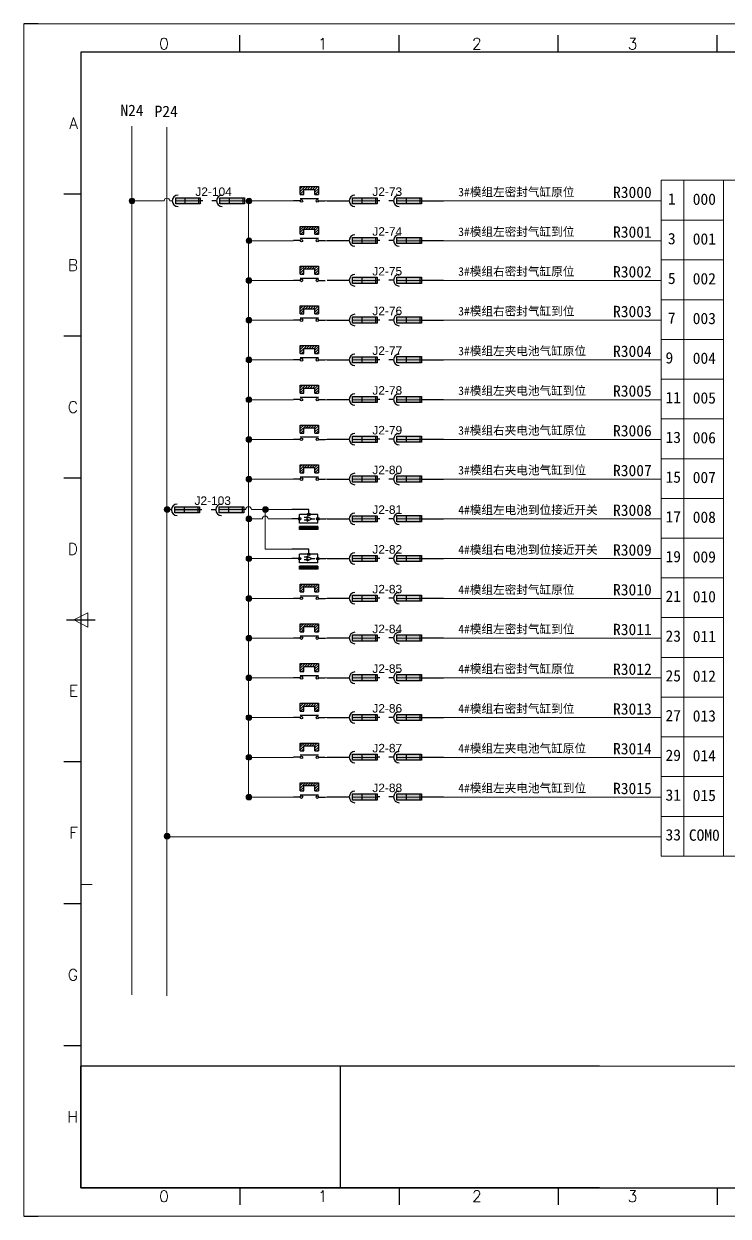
# Model space of a CAD drawing. Extents: x 2511 to 8703, y -745 to 3310.
# Drawn here: x 4514.2 to 4638.2, y -7.2 to 202.8 of the extents above; entities that cross this region are included whole.
import ezdxf
from ezdxf.enums import TextEntityAlignment as Align

# ---------------------------------------------------------------- set-up
doc = ezdxf.new("R2010")
doc.units = 0
doc.header["$MEASUREMENT"] = 0
for name, color, linetype in [('AE_BOR', 1, 'Continuous'), ('RED_1.5mm^2', 1, 'Continuous'), ('RED_14_THHN', 20, 'Continuous')]:
    doc.layers.add(name, color=color, linetype=linetype)
doc.styles.add('WD', font='romans.shx', dxfattribs={"bigfont": 'gbcbig.shx'})
doc.styles.add('样式 8', font='arial.ttf')

# ---------------------------------------------------------------- blocks, each defined once
blk = doc.blocks.new('gb_a2_a')
for p, q in [((584, 410), (25, 410)), ((25, 410), (25, 10)), ((25, 10), (584, 10))]:
    blk.add_line(p, q)
at = {"lineweight": 9, "ltscale": 0.1}
blk.add_line((25, 116.86), (29, 116.86), dxfattribs=at)
at = {"layer": 'AE_BOR', "lineweight": 30}
for p, q in [((10, 420), (4.93, 420)), ((4.93, 0), (10, 0))]:
    blk.add_line(p, q, dxfattribs=at)
at = {"layer": 'AE_BOR', "color": 1, "lineweight": 15}
for p, q in [((4.93, 420), (598.93, 420)), ((4.93, 0), (4.93, 420)), ((22.5, 210), (27.5, 212.5)), ((27.5, 207.5), (22.5, 210)), ((27.5, 212.5), (27.5, 207.5)), ((598.93, 0), (4.93, 0))]:
    blk.add_line(p, q, dxfattribs=at)
at = {"layer": 'AE_BOR'}
for p, q in [((81, 410), (81, 416)), ((137, 410), (137, 416)), ((193, 410), (193, 416)), ((249, 410), (249, 416)), ((25, 360), (19, 360)), ((25, 310), (19, 310)), ((25, 260), (19, 260)), ((25, 160), (19, 160)), ((25, 110), (19, 110)), ((25, 60), (19, 60)), ((81, 10), (81, 4)), ((137, 10), (137, 4)), ((193, 10), (193, 4)), ((249, 10), (249, 4))]:
    blk.add_line(p, q, dxfattribs=at)
at = {"layer": 'AE_BOR', "color": 2, "lineweight": 30}
blk.add_line((20, 210), (30, 210), dxfattribs=at)
at = {"layer": 'AE_BOR', "style": 'WD'}
for s, p in [('0', (54.27, 411)), ('1', (110.12, 411)), ('2', (164.42, 411)), ('3', (219.22, 411)), ('0', (54.27, 5)), ('1', (110.12, 5)), ('2', (164.42, 5)), ('3', (219.22, 5))]:
    blk.add_text(s, height=4, dxfattribs=at).set_placement(p, align=Align.CENTER)
for s, p in [('A', (24, 385)), ('B', (24, 335)), ('C', (24, 285)), ('D', (24, 235)), ('E', (24, 185)), ('F', (24, 135)), ('G', (24, 85)), ('H', (24, 35))]:
    blk.add_text(s, height=4, dxfattribs=at).set_placement(p, align=Align.MIDDLE_RIGHT)
blk = doc.blocks.new('磁性开关')
at = {"linetype": 'ByBlock'}
h = blk.add_hatch(dxfattribs=at)
h.set_pattern_fill('ANSI31', color=256, scale=0.1, style=0)
h.set_pattern_definition([(45, (0, 0), (-0.224506403, 0.224506403), [])])
h.paths.add_polyline_path([(-1908.31, -775.79), (-1908.31, -776.69), (-1907.69, -776.69), (-1907.69, -775.29), (-1910.88, -775.29), (-1910.88, -776.69), (-1910.25, -776.69), (-1910.25, -775.79)])
for p, q in [((-1910.88, -776.69), (-1910.88, -775.29)), ((-1910.88, -775.29), (-1907.69, -775.29)), ((-1910.88, -776.69), (-1910.25, -776.69)), ((-1910.25, -776.69), (-1910.25, -775.79)), ((-1910.25, -775.79), (-1908.31, -775.79)), ((-1908.31, -776.69), (-1908.31, -775.79)), ((-1908.31, -776.69), (-1907.69, -776.69)), ((-1907.69, -775.29), (-1907.69, -776.69)), ((-1910.91, -777.81), (-1912.09, -777.81)), ((-1910.88, -777.39), (-1907.69, -777.39)), ((-1907.66, -777.81), (-1906.48, -777.81))]:
    blk.add_line(p, q, dxfattribs=at)
for centre in [(-1910.68, -777.81), (-1907.88, -777.81)]:
    blk.add_circle(centre, 0.225, dxfattribs=at)
blk = doc.blocks.new('接近开关')
at = {"linetype": 'ByBlock'}
h = blk.add_hatch(dxfattribs=at)
h.set_pattern_fill('ANSI31', color=256, scale=0.01, style=0)
h.set_pattern_definition([(45, (-89.131516, -30.795668), (-0.0224506403, 0.0224506403), [])])
h.paths.add_polyline_path([(-1513.76, -1123.35), (-1513.76, -1122.85), (-1516.96, -1122.85), (-1516.96, -1123.35)])
for p, q in [((-1516.96, -1123.35), (-1516.96, -1122.85)), ((-1516.96, -1122.85), (-1513.76, -1122.85)), ((-1516.96, -1123.35), (-1513.76, -1123.35)), ((-1513.76, -1122.85), (-1513.76, -1123.35)), ((-1517.18, -1124.71), (-1518.36, -1124.71)), ((-1516.96, -1123.95), (-1513.76, -1123.95)), ((-1516.96, -1123.95), (-1516.96, -1125.47)), ((-1516.96, -1125.47), (-1513.76, -1125.47)), ((-1515.91, -1124.71), (-1516.45, -1124.71)), ((-1515.11, -1124.31), (-1515.91, -1124.71)), ((-1515.11, -1125.11), (-1515.91, -1124.71)), ((-1515.33, -1124.53), (-1515.17, -1124.53)), ((-1515.33, -1124.88), (-1515.17, -1124.88)), ((-1515.25, -1124.45), (-1515.25, -1124.61)), ((-1515.11, -1124.31), (-1515.11, -1125.11)), ((-1515.11, -1124.48), (-1514.58, -1124.48)), ((-1515.11, -1124.94), (-1514.58, -1124.94)), ((-1513.76, -1123.95), (-1513.76, -1125.47)), ((-1513.54, -1124.71), (-1512.36, -1124.71)), ((-1515.36, -1125.69), (-1515.36, -1126.36)), ((-1515.36, -1126.36), (-1512.36, -1126.36))]:
    blk.add_line(p, q, dxfattribs=at)
for centre in [(-1516.96, -1124.71), (-1515.36, -1125.47), (-1513.76, -1124.71)]:
    blk.add_circle(centre, 0.225, dxfattribs=at)

msp = doc.modelspace()

# ---------------------------------------------------------------- hatches: boundary and pattern name
at = {"lineweight": 0}
h = msp.add_hatch(color=256, dxfattribs=at)
edge = h.paths.add_edge_path()
edge.add_arc((4533.23, 171.64), 0.5, 0, 360)
h = msp.add_hatch(color=256, dxfattribs=at)
edge = h.paths.add_edge_path()
edge.add_arc((4553.83, 171.63), 0.5, 0, 360)
h = msp.add_hatch(color=256, dxfattribs=at)
edge = h.paths.add_edge_path()
edge.add_arc((4553.83, 164.64), 0.5, 0, 360)
h = msp.add_hatch(color=256, dxfattribs=at)
edge = h.paths.add_edge_path()
edge.add_arc((4553.81, 157.64), 0.5, 0, 360)
h = msp.add_hatch(color=256, dxfattribs=at)
edge = h.paths.add_edge_path()
edge.add_arc((4553.81, 150.64), 0.5, 0, 360)
h = msp.add_hatch(color=256, dxfattribs=at)
edge = h.paths.add_edge_path()
edge.add_arc((4553.81, 143.64), 0.5, 0, 360)
h = msp.add_hatch(color=256, dxfattribs=at)
edge = h.paths.add_edge_path()
edge.add_arc((4553.81, 136.64), 0.5, 0, 360)
h = msp.add_hatch(color=256, dxfattribs=at)
edge = h.paths.add_edge_path()
edge.add_arc((4553.81, 129.64), 0.5, 0, 360)
h = msp.add_hatch(color=256, dxfattribs=at)
edge = h.paths.add_edge_path()
edge.add_arc((4553.81, 122.64), 0.5, 0, 360)
h = msp.add_hatch(color=256, dxfattribs=at)
edge = h.paths.add_edge_path()
edge.add_arc((4539.42, 117.29), 0.5, 0, 360)
h = msp.add_hatch(color=256, dxfattribs=at)
edge = h.paths.add_edge_path()
edge.add_arc((4556.71, 117.29), 0.5, 0, 360)
h = msp.add_hatch(color=256, dxfattribs=at)
edge = h.paths.add_edge_path()
edge.add_arc((4553.81, 115.64), 0.5, 0, 360)
h = msp.add_hatch(color=256, dxfattribs=at)
edge = h.paths.add_edge_path()
edge.add_arc((4553.81, 108.64), 0.5, 0, 360)
h = msp.add_hatch(color=256, dxfattribs=at)
edge = h.paths.add_edge_path()
edge.add_arc((4553.81, 101.64), 0.5, 0, 360)
h = msp.add_hatch(color=256, dxfattribs=at)
edge = h.paths.add_edge_path()
edge.add_arc((4553.81, 94.64), 0.5, 0, 360)
h = msp.add_hatch(color=256, dxfattribs=at)
edge = h.paths.add_edge_path()
edge.add_arc((4553.81, 87.64), 0.5, 0, 360)
h = msp.add_hatch(color=256, dxfattribs=at)
edge = h.paths.add_edge_path()
edge.add_arc((4553.81, 80.64), 0.5, 0, 360)
h = msp.add_hatch(color=256, dxfattribs=at)
edge = h.paths.add_edge_path()
edge.add_arc((4553.81, 73.64), 0.5, 0, 360)
h = msp.add_hatch(color=256, dxfattribs=at)
edge = h.paths.add_edge_path()
edge.add_arc((4553.81, 66.64), 0.5, 0, 360)
h = msp.add_hatch(color=256, dxfattribs=at)
edge = h.paths.add_edge_path()
edge.add_arc((4539.41, 59.75), 0.5, 0, 360)
at = {"layer": 'RED_1.5mm^2'}
h = msp.add_hatch(dxfattribs=at)
h.set_pattern_fill('ANGLE', color=0, scale=0.343, angle=-90)
h.set_pattern_definition([(270, (5805.1658, -943.9919), (2.395855, -4e-16), [1.74244, -0.653415]), (360, (5805.1658, -943.9919), (6e-16, 2.395855), [1.74244, -0.653415])])
h.paths.add_polyline_path([(4545.24, 171.12), (4545.24, 172.21), (4540.92, 172.21), (4540.92, 171.12)])
h = msp.add_hatch(color=1, dxfattribs=at)
h.dxf.hatch_style = 1
h.paths.add_polyline_path([(4545.24, 171.12), (4545.24, 172.21), (4540.92, 172.21), (4540.92, 171.12)])
h = msp.add_hatch(dxfattribs=at)
h.set_pattern_fill('ANGLE', color=0, scale=0.343, angle=-90)
h.set_pattern_definition([(270, (5812.967, -943.9886), (2.395855, -4e-16), [1.74244, -0.653415]), (360, (5812.967, -943.9886), (6e-16, 2.395855), [1.74244, -0.653415])])
h.paths.add_polyline_path([(4553.04, 171.13), (4553.04, 172.22), (4548.72, 172.22), (4548.72, 171.13)])
h = msp.add_hatch(color=1, dxfattribs=at)
h.dxf.hatch_style = 1
h.paths.add_polyline_path([(4553.04, 171.13), (4553.04, 172.22), (4548.72, 172.22), (4548.72, 171.13)])
h = msp.add_hatch(dxfattribs=at)
h.set_pattern_fill('ANGLE', color=0, scale=0.343, angle=-90)
h.set_pattern_definition([(270, (5836.3135, -943.9919), (2.395855, -4e-16), [1.74244, -0.653415]), (360, (5836.3135, -943.9919), (6e-16, 2.395855), [1.74244, -0.653415])])
h.paths.add_polyline_path([(4576.39, 171.12), (4576.39, 172.21), (4572.07, 172.21), (4572.07, 171.12)])
h = msp.add_hatch(color=1, dxfattribs=at)
h.dxf.hatch_style = 1
h.paths.add_polyline_path([(4576.39, 171.12), (4576.39, 172.21), (4572.07, 172.21), (4572.07, 171.12)])
h = msp.add_hatch(dxfattribs=at)
h.set_pattern_fill('ANGLE', color=0, scale=0.343, angle=-90)
h.set_pattern_definition([(270, (5844.1148, -943.9886), (2.395855, -4e-16), [1.74244, -0.653415]), (360, (5844.1148, -943.9886), (6e-16, 2.395855), [1.74244, -0.653415])])
h.paths.add_polyline_path([(4584.19, 171.13), (4584.19, 172.22), (4579.87, 172.22), (4579.87, 171.13)])
h = msp.add_hatch(color=1, dxfattribs=at)
h.dxf.hatch_style = 1
h.paths.add_polyline_path([(4584.19, 171.13), (4584.19, 172.22), (4579.87, 172.22), (4579.87, 171.13)])
h = msp.add_hatch(dxfattribs=at)
h.set_pattern_fill('ANGLE', color=0, scale=0.343, angle=-90)
h.set_pattern_definition([(270, (5836.3135, -950.9919), (2.395855, -4e-16), [1.74244, -0.653415]), (360, (5836.3135, -950.9919), (6e-16, 2.395855), [1.74244, -0.653415])])
h.paths.add_polyline_path([(4576.39, 164.12), (4576.39, 165.21), (4572.07, 165.21), (4572.07, 164.12)])
h = msp.add_hatch(color=1, dxfattribs=at)
h.dxf.hatch_style = 1
h.paths.add_polyline_path([(4576.39, 164.12), (4576.39, 165.21), (4572.07, 165.21), (4572.07, 164.12)])
h = msp.add_hatch(dxfattribs=at)
h.set_pattern_fill('ANGLE', color=0, scale=0.343, angle=-90)
h.set_pattern_definition([(270, (5844.1148, -950.9886), (2.395855, -4e-16), [1.74244, -0.653415]), (360, (5844.1148, -950.9886), (6e-16, 2.395855), [1.74244, -0.653415])])
h.paths.add_polyline_path([(4584.19, 164.13), (4584.19, 165.22), (4579.87, 165.22), (4579.87, 164.13)])
h = msp.add_hatch(color=1, dxfattribs=at)
h.dxf.hatch_style = 1
h.paths.add_polyline_path([(4584.19, 164.13), (4584.19, 165.22), (4579.87, 165.22), (4579.87, 164.13)])
h = msp.add_hatch(dxfattribs=at)
h.set_pattern_fill('ANGLE', color=0, scale=0.343, angle=-90)
h.set_pattern_definition([(270, (5836.3135, -957.9919), (2.395855, -4e-16), [1.74244, -0.653415]), (360, (5836.3135, -957.9919), (6e-16, 2.395855), [1.74244, -0.653415])])
h.paths.add_polyline_path([(4576.39, 157.12), (4576.39, 158.21), (4572.07, 158.21), (4572.07, 157.12)])
h = msp.add_hatch(color=1, dxfattribs=at)
h.dxf.hatch_style = 1
h.paths.add_polyline_path([(4576.39, 157.12), (4576.39, 158.21), (4572.07, 158.21), (4572.07, 157.12)])
h = msp.add_hatch(dxfattribs=at)
h.set_pattern_fill('ANGLE', color=0, scale=0.343, angle=-90)
h.set_pattern_definition([(270, (5844.1148, -957.9886), (2.395855, -4e-16), [1.74244, -0.653415]), (360, (5844.1148, -957.9886), (6e-16, 2.395855), [1.74244, -0.653415])])
h.paths.add_polyline_path([(4584.19, 157.13), (4584.19, 158.22), (4579.87, 158.22), (4579.87, 157.13)])
h = msp.add_hatch(color=1, dxfattribs=at)
h.dxf.hatch_style = 1
h.paths.add_polyline_path([(4584.19, 157.13), (4584.19, 158.22), (4579.87, 158.22), (4579.87, 157.13)])
h = msp.add_hatch(dxfattribs=at)
h.set_pattern_fill('ANGLE', color=0, scale=0.343, angle=-90)
h.set_pattern_definition([(270, (5836.3135, -964.9919), (2.395855, -4e-16), [1.74244, -0.653415]), (360, (5836.3135, -964.9919), (6e-16, 2.395855), [1.74244, -0.653415])])
h.paths.add_polyline_path([(4576.39, 150.12), (4576.39, 151.21), (4572.07, 151.21), (4572.07, 150.12)])
h = msp.add_hatch(color=1, dxfattribs=at)
h.dxf.hatch_style = 1
h.paths.add_polyline_path([(4576.39, 150.12), (4576.39, 151.21), (4572.07, 151.21), (4572.07, 150.12)])
h = msp.add_hatch(dxfattribs=at)
h.set_pattern_fill('ANGLE', color=0, scale=0.343, angle=-90)
h.set_pattern_definition([(270, (5844.1148, -964.9886), (2.395855, -4e-16), [1.74244, -0.653415]), (360, (5844.1148, -964.9886), (6e-16, 2.395855), [1.74244, -0.653415])])
h.paths.add_polyline_path([(4584.19, 150.13), (4584.19, 151.22), (4579.87, 151.22), (4579.87, 150.13)])
h = msp.add_hatch(color=1, dxfattribs=at)
h.dxf.hatch_style = 1
h.paths.add_polyline_path([(4584.19, 150.13), (4584.19, 151.22), (4579.87, 151.22), (4579.87, 150.13)])
h = msp.add_hatch(dxfattribs=at)
h.set_pattern_fill('ANGLE', color=0, scale=0.343, angle=-90)
h.set_pattern_definition([(270, (5836.3135, -971.9919), (2.395855, -4e-16), [1.74244, -0.653415]), (360, (5836.3135, -971.9919), (6e-16, 2.395855), [1.74244, -0.653415])])
h.paths.add_polyline_path([(4576.39, 143.12), (4576.39, 144.21), (4572.07, 144.21), (4572.07, 143.12)])
h = msp.add_hatch(color=1, dxfattribs=at)
h.dxf.hatch_style = 1
h.paths.add_polyline_path([(4576.39, 143.12), (4576.39, 144.21), (4572.07, 144.21), (4572.07, 143.12)])
h = msp.add_hatch(dxfattribs=at)
h.set_pattern_fill('ANGLE', color=0, scale=0.343, angle=-90)
h.set_pattern_definition([(270, (5844.1148, -971.9886), (2.395855, -4e-16), [1.74244, -0.653415]), (360, (5844.1148, -971.9886), (6e-16, 2.395855), [1.74244, -0.653415])])
h.paths.add_polyline_path([(4584.19, 143.13), (4584.19, 144.22), (4579.87, 144.22), (4579.87, 143.13)])
h = msp.add_hatch(color=1, dxfattribs=at)
h.dxf.hatch_style = 1
h.paths.add_polyline_path([(4584.19, 143.13), (4584.19, 144.22), (4579.87, 144.22), (4579.87, 143.13)])
h = msp.add_hatch(dxfattribs=at)
h.set_pattern_fill('ANGLE', color=0, scale=0.343, angle=-90)
h.set_pattern_definition([(270, (5836.3135, -978.9919), (2.395855, -4e-16), [1.74244, -0.653415]), (360, (5836.3135, -978.9919), (6e-16, 2.395855), [1.74244, -0.653415])])
h.paths.add_polyline_path([(4576.39, 136.12), (4576.39, 137.21), (4572.07, 137.21), (4572.07, 136.12)])
h = msp.add_hatch(color=1, dxfattribs=at)
h.dxf.hatch_style = 1
h.paths.add_polyline_path([(4576.39, 136.12), (4576.39, 137.21), (4572.07, 137.21), (4572.07, 136.12)])
h = msp.add_hatch(dxfattribs=at)
h.set_pattern_fill('ANGLE', color=0, scale=0.343, angle=-90)
h.set_pattern_definition([(270, (5844.1148, -978.9886), (2.395855, -4e-16), [1.74244, -0.653415]), (360, (5844.1148, -978.9886), (6e-16, 2.395855), [1.74244, -0.653415])])
h.paths.add_polyline_path([(4584.19, 136.13), (4584.19, 137.22), (4579.87, 137.22), (4579.87, 136.13)])
h = msp.add_hatch(color=1, dxfattribs=at)
h.dxf.hatch_style = 1
h.paths.add_polyline_path([(4584.19, 136.13), (4584.19, 137.22), (4579.87, 137.22), (4579.87, 136.13)])
h = msp.add_hatch(dxfattribs=at)
h.set_pattern_fill('ANGLE', color=0, scale=0.343, angle=-90)
h.set_pattern_definition([(270, (5836.3135, -985.9919), (2.395855, -4e-16), [1.74244, -0.653415]), (360, (5836.3135, -985.9919), (6e-16, 2.395855), [1.74244, -0.653415])])
h.paths.add_polyline_path([(4576.39, 129.12), (4576.39, 130.21), (4572.07, 130.21), (4572.07, 129.12)])
h = msp.add_hatch(color=1, dxfattribs=at)
h.dxf.hatch_style = 1
h.paths.add_polyline_path([(4576.39, 129.12), (4576.39, 130.21), (4572.07, 130.21), (4572.07, 129.12)])
h = msp.add_hatch(dxfattribs=at)
h.set_pattern_fill('ANGLE', color=0, scale=0.343, angle=-90)
h.set_pattern_definition([(270, (5844.1148, -985.9886), (2.395855, -4e-16), [1.74244, -0.653415]), (360, (5844.1148, -985.9886), (6e-16, 2.395855), [1.74244, -0.653415])])
h.paths.add_polyline_path([(4584.19, 129.13), (4584.19, 130.22), (4579.87, 130.22), (4579.87, 129.13)])
h = msp.add_hatch(color=1, dxfattribs=at)
h.dxf.hatch_style = 1
h.paths.add_polyline_path([(4584.19, 129.13), (4584.19, 130.22), (4579.87, 130.22), (4579.87, 129.13)])
h = msp.add_hatch(dxfattribs=at)
h.set_pattern_fill('ANGLE', color=0, scale=0.343, angle=-90)
h.set_pattern_definition([(270, (5836.3135, -992.9919), (2.395855, -4e-16), [1.74244, -0.653415]), (360, (5836.3135, -992.9919), (6e-16, 2.395855), [1.74244, -0.653415])])
h.paths.add_polyline_path([(4576.39, 122.12), (4576.39, 123.21), (4572.07, 123.21), (4572.07, 122.12)])
h = msp.add_hatch(color=1, dxfattribs=at)
h.dxf.hatch_style = 1
h.paths.add_polyline_path([(4576.39, 122.12), (4576.39, 123.21), (4572.07, 123.21), (4572.07, 122.12)])
h = msp.add_hatch(dxfattribs=at)
h.set_pattern_fill('ANGLE', color=0, scale=0.343, angle=-90)
h.set_pattern_definition([(270, (5844.1148, -992.9886), (2.395855, -4e-16), [1.74244, -0.653415]), (360, (5844.1148, -992.9886), (6e-16, 2.395855), [1.74244, -0.653415])])
h.paths.add_polyline_path([(4584.19, 122.13), (4584.19, 123.22), (4579.87, 123.22), (4579.87, 122.13)])
h = msp.add_hatch(color=1, dxfattribs=at)
h.dxf.hatch_style = 1
h.paths.add_polyline_path([(4584.19, 122.13), (4584.19, 123.22), (4579.87, 123.22), (4579.87, 122.13)])
h = msp.add_hatch(dxfattribs=at)
h.set_pattern_fill('ANGLE', color=0, scale=0.343, angle=-90)
h.set_pattern_definition([(270, (5805.017, -998.4157), (2.395855, -4e-16), [1.74244, -0.653415]), (360, (5805.017, -998.4157), (6e-16, 2.395855), [1.74244, -0.653415])])
h.paths.add_polyline_path([(4545.09, 116.7), (4545.09, 117.79), (4540.77, 117.79), (4540.77, 116.7)])
h = msp.add_hatch(color=1, dxfattribs=at)
h.dxf.hatch_style = 1
h.paths.add_polyline_path([(4545.09, 116.7), (4545.09, 117.79), (4540.77, 117.79), (4540.77, 116.7)])
h = msp.add_hatch(dxfattribs=at)
h.set_pattern_fill('ANGLE', color=0, scale=0.343, angle=-90)
h.set_pattern_definition([(270, (5812.8183, -998.4125), (2.395855, -4e-16), [1.74244, -0.653415]), (360, (5812.8183, -998.4125), (6e-16, 2.395855), [1.74244, -0.653415])])
h.paths.add_polyline_path([(4552.9, 116.7), (4552.9, 117.79), (4548.57, 117.79), (4548.57, 116.7)])
h = msp.add_hatch(color=1, dxfattribs=at)
h.dxf.hatch_style = 1
h.paths.add_polyline_path([(4552.9, 116.7), (4552.9, 117.79), (4548.57, 117.79), (4548.57, 116.7)])
h = msp.add_hatch(dxfattribs=at)
h.set_pattern_fill('ANGLE', color=0, scale=0.343, angle=-90)
h.set_pattern_definition([(270, (5836.3135, -999.9919), (2.395855, -4e-16), [1.74244, -0.653415]), (360, (5836.3135, -999.9919), (6e-16, 2.395855), [1.74244, -0.653415])])
h.paths.add_polyline_path([(4576.39, 115.12), (4576.39, 116.21), (4572.07, 116.21), (4572.07, 115.12)])
h = msp.add_hatch(color=1, dxfattribs=at)
h.dxf.hatch_style = 1
h.paths.add_polyline_path([(4576.39, 115.12), (4576.39, 116.21), (4572.07, 116.21), (4572.07, 115.12)])
h = msp.add_hatch(dxfattribs=at)
h.set_pattern_fill('ANGLE', color=0, scale=0.343, angle=-90)
h.set_pattern_definition([(270, (5844.1148, -999.9886), (2.395855, -4e-16), [1.74244, -0.653415]), (360, (5844.1148, -999.9886), (6e-16, 2.395855), [1.74244, -0.653415])])
h.paths.add_polyline_path([(4584.19, 115.13), (4584.19, 116.22), (4579.87, 116.22), (4579.87, 115.13)])
h = msp.add_hatch(color=1, dxfattribs=at)
h.dxf.hatch_style = 1
h.paths.add_polyline_path([(4584.19, 115.13), (4584.19, 116.22), (4579.87, 116.22), (4579.87, 115.13)])
h = msp.add_hatch(dxfattribs=at)
h.set_pattern_fill('ANGLE', color=0, scale=0.343, angle=-90)
h.set_pattern_definition([(270, (5836.3135, -1006.9919), (2.395855, -4e-16), [1.74244, -0.653415]), (360, (5836.3135, -1006.9919), (6e-16, 2.395855), [1.74244, -0.653415])])
h.paths.add_polyline_path([(4576.39, 108.12), (4576.39, 109.21), (4572.07, 109.21), (4572.07, 108.12)])
h = msp.add_hatch(color=1, dxfattribs=at)
h.dxf.hatch_style = 1
h.paths.add_polyline_path([(4576.39, 108.12), (4576.39, 109.21), (4572.07, 109.21), (4572.07, 108.12)])
h = msp.add_hatch(dxfattribs=at)
h.set_pattern_fill('ANGLE', color=0, scale=0.343, angle=-90)
h.set_pattern_definition([(270, (5844.1148, -1006.9886), (2.395855, -4e-16), [1.74244, -0.653415]), (360, (5844.1148, -1006.9886), (6e-16, 2.395855), [1.74244, -0.653415])])
h.paths.add_polyline_path([(4584.19, 108.13), (4584.19, 109.22), (4579.87, 109.22), (4579.87, 108.13)])
h = msp.add_hatch(color=1, dxfattribs=at)
h.dxf.hatch_style = 1
h.paths.add_polyline_path([(4584.19, 108.13), (4584.19, 109.22), (4579.87, 109.22), (4579.87, 108.13)])
h = msp.add_hatch(dxfattribs=at)
h.set_pattern_fill('ANGLE', color=0, scale=0.343, angle=-90)
h.set_pattern_definition([(270, (5836.3135, -1013.9919), (2.395855, -4e-16), [1.74244, -0.653415]), (360, (5836.3135, -1013.9919), (6e-16, 2.395855), [1.74244, -0.653415])])
h.paths.add_polyline_path([(4576.39, 101.12), (4576.39, 102.21), (4572.07, 102.21), (4572.07, 101.12)])
h = msp.add_hatch(color=1, dxfattribs=at)
h.dxf.hatch_style = 1
h.paths.add_polyline_path([(4576.39, 101.12), (4576.39, 102.21), (4572.07, 102.21), (4572.07, 101.12)])
h = msp.add_hatch(dxfattribs=at)
h.set_pattern_fill('ANGLE', color=0, scale=0.343, angle=-90)
h.set_pattern_definition([(270, (5844.1148, -1013.9886), (2.395855, -4e-16), [1.74244, -0.653415]), (360, (5844.1148, -1013.9886), (6e-16, 2.395855), [1.74244, -0.653415])])
h.paths.add_polyline_path([(4584.19, 101.13), (4584.19, 102.22), (4579.87, 102.22), (4579.87, 101.13)])
h = msp.add_hatch(color=1, dxfattribs=at)
h.dxf.hatch_style = 1
h.paths.add_polyline_path([(4584.19, 101.13), (4584.19, 102.22), (4579.87, 102.22), (4579.87, 101.13)])
h = msp.add_hatch(dxfattribs=at)
h.set_pattern_fill('ANGLE', color=0, scale=0.343, angle=-90)
h.set_pattern_definition([(270, (5836.3135, -1020.9919), (2.395855, -4e-16), [1.74244, -0.653415]), (360, (5836.3135, -1020.9919), (6e-16, 2.395855), [1.74244, -0.653415])])
h.paths.add_polyline_path([(4576.39, 94.12), (4576.39, 95.21), (4572.07, 95.21), (4572.07, 94.12)])
h = msp.add_hatch(color=1, dxfattribs=at)
h.dxf.hatch_style = 1
h.paths.add_polyline_path([(4576.39, 94.12), (4576.39, 95.21), (4572.07, 95.21), (4572.07, 94.12)])
h = msp.add_hatch(dxfattribs=at)
h.set_pattern_fill('ANGLE', color=0, scale=0.343, angle=-90)
h.set_pattern_definition([(270, (5844.1148, -1020.9886), (2.395855, -4e-16), [1.74244, -0.653415]), (360, (5844.1148, -1020.9886), (6e-16, 2.395855), [1.74244, -0.653415])])
h.paths.add_polyline_path([(4584.19, 94.13), (4584.19, 95.22), (4579.87, 95.22), (4579.87, 94.13)])
h = msp.add_hatch(color=1, dxfattribs=at)
h.dxf.hatch_style = 1
h.paths.add_polyline_path([(4584.19, 94.13), (4584.19, 95.22), (4579.87, 95.22), (4579.87, 94.13)])
h = msp.add_hatch(dxfattribs=at)
h.set_pattern_fill('ANGLE', color=0, scale=0.343, angle=-90)
h.set_pattern_definition([(270, (5836.3135, -1027.9919), (2.395855, -4e-16), [1.74244, -0.653415]), (360, (5836.3135, -1027.9919), (6e-16, 2.395855), [1.74244, -0.653415])])
h.paths.add_polyline_path([(4576.39, 87.12), (4576.39, 88.21), (4572.07, 88.21), (4572.07, 87.12)])
h = msp.add_hatch(color=1, dxfattribs=at)
h.dxf.hatch_style = 1
h.paths.add_polyline_path([(4576.39, 87.12), (4576.39, 88.21), (4572.07, 88.21), (4572.07, 87.12)])
h = msp.add_hatch(dxfattribs=at)
h.set_pattern_fill('ANGLE', color=0, scale=0.343, angle=-90)
h.set_pattern_definition([(270, (5844.1148, -1027.9886), (2.395855, -4e-16), [1.74244, -0.653415]), (360, (5844.1148, -1027.9886), (6e-16, 2.395855), [1.74244, -0.653415])])
h.paths.add_polyline_path([(4584.19, 87.13), (4584.19, 88.22), (4579.87, 88.22), (4579.87, 87.13)])
h = msp.add_hatch(color=1, dxfattribs=at)
h.dxf.hatch_style = 1
h.paths.add_polyline_path([(4584.19, 87.13), (4584.19, 88.22), (4579.87, 88.22), (4579.87, 87.13)])
h = msp.add_hatch(dxfattribs=at)
h.set_pattern_fill('ANGLE', color=0, scale=0.343, angle=-90)
h.set_pattern_definition([(270, (5836.3135, -1034.9919), (2.395855, -4e-16), [1.74244, -0.653415]), (360, (5836.3135, -1034.9919), (6e-16, 2.395855), [1.74244, -0.653415])])
h.paths.add_polyline_path([(4576.39, 80.12), (4576.39, 81.21), (4572.07, 81.21), (4572.07, 80.12)])
h = msp.add_hatch(color=1, dxfattribs=at)
h.dxf.hatch_style = 1
h.paths.add_polyline_path([(4576.39, 80.12), (4576.39, 81.21), (4572.07, 81.21), (4572.07, 80.12)])
h = msp.add_hatch(dxfattribs=at)
h.set_pattern_fill('ANGLE', color=0, scale=0.343, angle=-90)
h.set_pattern_definition([(270, (5844.1148, -1034.9886), (2.395855, -4e-16), [1.74244, -0.653415]), (360, (5844.1148, -1034.9886), (6e-16, 2.395855), [1.74244, -0.653415])])
h.paths.add_polyline_path([(4584.19, 80.13), (4584.19, 81.22), (4579.87, 81.22), (4579.87, 80.13)])
h = msp.add_hatch(color=1, dxfattribs=at)
h.dxf.hatch_style = 1
h.paths.add_polyline_path([(4584.19, 80.13), (4584.19, 81.22), (4579.87, 81.22), (4579.87, 80.13)])
h = msp.add_hatch(dxfattribs=at)
h.set_pattern_fill('ANGLE', color=0, scale=0.343, angle=-90)
h.set_pattern_definition([(270, (5836.3135, -1041.9919), (2.395855, -4e-16), [1.74244, -0.653415]), (360, (5836.3135, -1041.9919), (6e-16, 2.395855), [1.74244, -0.653415])])
h.paths.add_polyline_path([(4576.39, 73.12), (4576.39, 74.21), (4572.07, 74.21), (4572.07, 73.12)])
h = msp.add_hatch(color=1, dxfattribs=at)
h.dxf.hatch_style = 1
h.paths.add_polyline_path([(4576.39, 73.12), (4576.39, 74.21), (4572.07, 74.21), (4572.07, 73.12)])
h = msp.add_hatch(dxfattribs=at)
h.set_pattern_fill('ANGLE', color=0, scale=0.343, angle=-90)
h.set_pattern_definition([(270, (5844.1148, -1041.9886), (2.395855, -4e-16), [1.74244, -0.653415]), (360, (5844.1148, -1041.9886), (6e-16, 2.395855), [1.74244, -0.653415])])
h.paths.add_polyline_path([(4584.19, 73.13), (4584.19, 74.22), (4579.87, 74.22), (4579.87, 73.13)])
h = msp.add_hatch(color=1, dxfattribs=at)
h.dxf.hatch_style = 1
h.paths.add_polyline_path([(4584.19, 73.13), (4584.19, 74.22), (4579.87, 74.22), (4579.87, 73.13)])
h = msp.add_hatch(dxfattribs=at)
h.set_pattern_fill('ANGLE', color=0, scale=0.343, angle=-90)
h.set_pattern_definition([(270, (5836.3135, -1048.9919), (2.395855, -4e-16), [1.74244, -0.653415]), (360, (5836.3135, -1048.9919), (6e-16, 2.395855), [1.74244, -0.653415])])
h.paths.add_polyline_path([(4576.39, 66.12), (4576.39, 67.21), (4572.07, 67.21), (4572.07, 66.12)])
h = msp.add_hatch(color=1, dxfattribs=at)
h.dxf.hatch_style = 1
h.paths.add_polyline_path([(4576.39, 66.12), (4576.39, 67.21), (4572.07, 67.21), (4572.07, 66.12)])
h = msp.add_hatch(dxfattribs=at)
h.set_pattern_fill('ANGLE', color=0, scale=0.343, angle=-90)
h.set_pattern_definition([(270, (5844.1148, -1048.9886), (2.395855, -4e-16), [1.74244, -0.653415]), (360, (5844.1148, -1048.9886), (6e-16, 2.395855), [1.74244, -0.653415])])
h.paths.add_polyline_path([(4584.19, 66.13), (4584.19, 67.22), (4579.87, 67.22), (4579.87, 66.13)])
h = msp.add_hatch(color=1, dxfattribs=at)
h.dxf.hatch_style = 1
h.paths.add_polyline_path([(4584.19, 66.13), (4584.19, 67.22), (4579.87, 67.22), (4579.87, 66.13)])

# ---------------------------------------------------------------- linework, layer by layer
at = {"lineweight": 0}
for p, q in [((4533.23, 184.84), (4533.23, 31.8)), ((4539.39, 184.66), (4539.39, 31.62)), ((4630.35, 56.25), (4630.35, 175.3)), ((4637.35, 56.25), (4637.35, 175.3)), ((4538.89, 171.64), (4533.23, 171.64)), ((4540.32, 171.64), (4539.89, 171.64)), ((4540.92, 171.64), (4545.24, 171.64)), ((4545.24, 171.64), (4540.92, 171.64)), ((4561.64, 171.64), (4548.72, 171.64)), ((4553.75, 66.64), (4553.75, 171.64)), ((4566.64, 171.64), (4571.46, 171.64)), ((4572.07, 171.64), (4576.39, 171.64)), ((4579.87, 171.64), (4626.35, 171.64)), ((4637.35, 168.25), (4626.35, 168.25)), ((4561.64, 164.64), (4553.75, 164.64)), ((4566.25, 164.64), (4571.46, 164.64)), ((4572.07, 164.64), (4576.39, 164.64)), ((4579.87, 164.64), (4626.35, 164.64)), ((4637.35, 161.25), (4626.35, 161.25)), ((4561.64, 157.64), (4553.75, 157.64)), ((4568.28, 157.64), (4571.46, 157.64)), ((4572.07, 157.64), (4576.39, 157.64)), ((4579.87, 157.64), (4626.35, 157.64)), ((4637.35, 154.25), (4626.35, 154.25)), ((4561.64, 150.64), (4553.75, 150.64)), ((4566.08, 150.64), (4571.46, 150.64)), ((4572.07, 150.64), (4576.39, 150.64)), ((4579.87, 150.64), (4626.35, 150.64)), ((4637.35, 147.25), (4626.35, 147.25)), ((4561.64, 143.64), (4553.75, 143.64)), ((4566.08, 143.64), (4571.46, 143.64)), ((4572.07, 143.64), (4576.39, 143.64)), ((4579.87, 143.64), (4626.35, 143.64)), ((4637.35, 140.25), (4626.35, 140.25)), ((4561.64, 136.64), (4553.75, 136.64)), ((4566.08, 136.64), (4571.46, 136.64)), ((4572.07, 136.64), (4576.39, 136.64)), ((4579.87, 136.64), (4626.35, 136.64)), ((4637.35, 133.25), (4626.35, 133.25)), ((4561.64, 129.64), (4553.75, 129.64)), ((4566.08, 129.64), (4571.46, 129.64)), ((4572.07, 129.64), (4576.39, 129.64)), ((4579.87, 129.64), (4626.35, 129.64)), ((4637.35, 126.25), (4626.35, 126.25)), ((4561.64, 122.64), (4553.75, 122.64)), ((4566.08, 122.64), (4571.46, 122.64)), ((4572.07, 122.64), (4576.39, 122.64)), ((4579.87, 122.64), (4626.35, 122.64)), ((4637.35, 119.25), (4626.35, 119.25)), ((4540.17, 117.29), (4539.39, 117.29)), ((4545.09, 117.29), (4540.77, 117.29)), ((4540.77, 117.22), (4545.09, 117.22)), ((4553.25, 117.29), (4548.57, 117.29)), ((4556.18, 115.64), (4553.75, 115.64)), ((4561.34, 117.29), (4554.25, 117.29)), ((4556.68, 110.29), (4556.68, 117.29)), ((4561.64, 115.64), (4557.18, 115.64)), ((4566.08, 115.64), (4571.46, 115.64)), ((4572.07, 115.64), (4576.39, 115.64)), ((4579.87, 115.64), (4626.35, 115.64)), ((4637.35, 112.25), (4626.35, 112.25)), ((4561.34, 110.29), (4556.68, 110.29)), ((4561.64, 108.64), (4553.75, 108.64)), ((4566.08, 108.64), (4571.46, 108.64)), ((4572.07, 108.64), (4576.39, 108.64)), ((4579.87, 108.64), (4626.35, 108.64)), ((4637.35, 105.25), (4626.35, 105.25)), ((4561.64, 101.64), (4553.75, 101.64)), ((4566.16, 101.64), (4571.46, 101.64)), ((4572.07, 101.64), (4576.39, 101.64)), ((4579.87, 101.64), (4626.35, 101.64)), ((4637.35, 98.25), (4626.35, 98.25)), ((4561.64, 94.64), (4553.75, 94.64)), ((4566.08, 94.64), (4571.46, 94.64)), ((4572.07, 94.64), (4576.39, 94.64)), ((4579.87, 94.64), (4626.35, 94.64)), ((4637.35, 91.25), (4626.35, 91.25)), ((4561.64, 87.64), (4553.75, 87.64)), ((4566.08, 87.64), (4571.46, 87.64)), ((4572.07, 87.64), (4576.39, 87.64)), ((4579.87, 87.64), (4626.35, 87.64)), ((4637.35, 84.25), (4626.35, 84.25)), ((4561.64, 80.64), (4553.75, 80.64)), ((4566.08, 80.64), (4571.46, 80.64)), ((4572.07, 80.64), (4576.39, 80.64)), ((4579.87, 80.64), (4626.35, 80.64)), ((4637.35, 77.25), (4626.35, 77.25)), ((4561.64, 73.64), (4553.75, 73.64)), ((4566.08, 73.64), (4571.46, 73.64)), ((4572.07, 73.64), (4576.39, 73.64)), ((4579.87, 73.64), (4626.35, 73.64)), ((4637.35, 70.25), (4626.35, 70.25)), ((4561.64, 66.64), (4553.75, 66.64)), ((4566.08, 66.64), (4571.46, 66.64)), ((4572.07, 66.64), (4576.39, 66.64)), ((4579.87, 66.64), (4626.35, 66.64)), ((4637.35, 63.25), (4626.35, 63.25)), ((4539.39, 59.64), (4626.35, 59.64)), ((4630.35, 56.25), (4637.35, 56.25))]:
    msp.add_line(p, q, dxfattribs=at)
at = {"color": 1}
for p, q in [((4545.69, 171.67), (4545.24, 171.67)), ((4548.12, 171.67), (4547.29, 171.67)), ((4576.84, 171.67), (4576.39, 171.67)), ((4579.26, 171.67), (4578.44, 171.67)), ((4576.84, 164.67), (4576.39, 164.67)), ((4579.26, 164.67), (4578.44, 164.67)), ((4576.84, 157.67), (4576.39, 157.67)), ((4579.26, 157.67), (4578.44, 157.67)), ((4576.84, 150.67), (4576.39, 150.67)), ((4579.26, 150.67), (4578.44, 150.67)), ((4576.84, 143.67), (4576.39, 143.67)), ((4579.26, 143.67), (4578.44, 143.67)), ((4576.84, 136.67), (4576.39, 136.67)), ((4579.26, 136.67), (4578.44, 136.67)), ((4576.84, 129.67), (4576.39, 129.67)), ((4579.26, 129.67), (4578.44, 129.67)), ((4576.84, 122.67), (4576.39, 122.67)), ((4579.26, 122.67), (4578.44, 122.67)), ((4545.55, 117.24), (4545.09, 117.24)), ((4547.97, 117.25), (4547.14, 117.25)), ((4576.84, 115.67), (4576.39, 115.67)), ((4579.26, 115.67), (4578.44, 115.67)), ((4576.84, 108.67), (4576.39, 108.67)), ((4579.26, 108.67), (4578.44, 108.67)), ((4576.84, 101.67), (4576.39, 101.67)), ((4579.26, 101.67), (4578.44, 101.67)), ((4576.84, 94.67), (4576.39, 94.67)), ((4579.26, 94.67), (4578.44, 94.67)), ((4576.84, 87.67), (4576.39, 87.67)), ((4579.26, 87.67), (4578.44, 87.67)), ((4576.84, 80.67), (4576.39, 80.67)), ((4579.26, 80.67), (4578.44, 80.67)), ((4576.84, 73.67), (4576.39, 73.67)), ((4579.26, 73.67), (4578.44, 73.67)), ((4576.84, 66.67), (4576.39, 66.67)), ((4579.26, 66.67), (4578.44, 66.67))]:
    msp.add_line(p, q, dxfattribs=at)
at = {"color": 0, "ltscale": 2}
for p, q in [((4524.23, -2.16), (4524.23, 19.28)), ((4615.54, 19.28), (4524.23, 19.28)), ((4615.54, -2.16), (4524.23, -2.16))]:
    msp.add_line(p, q, dxfattribs=at)
at = {"color": 0}
msp.add_line((4569.88, 19.28), (4569.88, -2.16), dxfattribs=at)
at = {"lineweight": 9, "ltscale": 0.1}
for p, q in [((4615.54, 19.28), (4645, 19.28)), ((4615.54, -2.16), (4645, -2.16))]:
    msp.add_line(p, q, dxfattribs=at)
at = {"lineweight": 0}
msp.add_lwpolyline([(4696.31, 56.25), (4626.35, 56.25), (4626.35, 175.3), (4696.31, 175.3)], close=True, dxfattribs=at)
at = {"color": 1}
for points in [[(4545.24, 172.21), (4545.24, 171.12), (4540.92, 171.12), (4540.92, 172.21)], [(4553.04, 172.22), (4553.04, 171.13), (4548.72, 171.13), (4548.72, 172.22)], [(4576.39, 172.21), (4576.39, 171.12), (4572.07, 171.12), (4572.07, 172.21)], [(4584.19, 172.22), (4584.19, 171.13), (4579.87, 171.13), (4579.87, 172.22)], [(4576.39, 165.21), (4576.39, 164.12), (4572.07, 164.12), (4572.07, 165.21)], [(4584.19, 165.22), (4584.19, 164.13), (4579.87, 164.13), (4579.87, 165.22)], [(4576.39, 158.21), (4576.39, 157.12), (4572.07, 157.12), (4572.07, 158.21)], [(4584.19, 158.22), (4584.19, 157.13), (4579.87, 157.13), (4579.87, 158.22)], [(4576.39, 151.21), (4576.39, 150.12), (4572.07, 150.12), (4572.07, 151.21)], [(4584.19, 151.22), (4584.19, 150.13), (4579.87, 150.13), (4579.87, 151.22)], [(4576.39, 144.21), (4576.39, 143.12), (4572.07, 143.12), (4572.07, 144.21)], [(4584.19, 144.22), (4584.19, 143.13), (4579.87, 143.13), (4579.87, 144.22)], [(4576.39, 137.21), (4576.39, 136.12), (4572.07, 136.12), (4572.07, 137.21)], [(4584.19, 137.22), (4584.19, 136.13), (4579.87, 136.13), (4579.87, 137.22)], [(4576.39, 130.21), (4576.39, 129.12), (4572.07, 129.12), (4572.07, 130.21)], [(4584.19, 130.22), (4584.19, 129.13), (4579.87, 129.13), (4579.87, 130.22)], [(4576.39, 123.21), (4576.39, 122.12), (4572.07, 122.12), (4572.07, 123.21)], [(4584.19, 123.22), (4584.19, 122.13), (4579.87, 122.13), (4579.87, 123.22)], [(4545.09, 117.79), (4545.09, 116.7), (4540.77, 116.7), (4540.77, 117.79)], [(4552.9, 117.79), (4552.9, 116.7), (4548.57, 116.7), (4548.57, 117.79)], [(4576.39, 116.21), (4576.39, 115.12), (4572.07, 115.12), (4572.07, 116.21)], [(4584.19, 116.22), (4584.19, 115.13), (4579.87, 115.13), (4579.87, 116.22)], [(4576.39, 109.21), (4576.39, 108.12), (4572.07, 108.12), (4572.07, 109.21)], [(4584.19, 109.22), (4584.19, 108.13), (4579.87, 108.13), (4579.87, 109.22)], [(4576.39, 102.21), (4576.39, 101.12), (4572.07, 101.12), (4572.07, 102.21)], [(4584.19, 102.22), (4584.19, 101.13), (4579.87, 101.13), (4579.87, 102.22)], [(4576.39, 95.21), (4576.39, 94.12), (4572.07, 94.12), (4572.07, 95.21)], [(4584.19, 95.22), (4584.19, 94.13), (4579.87, 94.13), (4579.87, 95.22)], [(4576.39, 88.21), (4576.39, 87.12), (4572.07, 87.12), (4572.07, 88.21)], [(4584.19, 88.22), (4584.19, 87.13), (4579.87, 87.13), (4579.87, 88.22)], [(4576.39, 81.21), (4576.39, 80.12), (4572.07, 80.12), (4572.07, 81.21)], [(4584.19, 81.22), (4584.19, 80.13), (4579.87, 80.13), (4579.87, 81.22)], [(4576.39, 74.21), (4576.39, 73.12), (4572.07, 73.12), (4572.07, 74.21)], [(4584.19, 74.22), (4584.19, 73.13), (4579.87, 73.13), (4579.87, 74.22)], [(4576.39, 67.21), (4576.39, 66.12), (4572.07, 66.12), (4572.07, 67.21)], [(4584.19, 67.22), (4584.19, 66.13), (4579.87, 66.13), (4579.87, 67.22)]]:
    msp.add_lwpolyline(points, close=True, dxfattribs=at)
at = {"lineweight": 0}
for centre in [(4533.23, 171.64), (4553.83, 171.63), (4553.83, 164.64), (4553.81, 157.64), (4553.81, 150.64), (4553.81, 143.64), (4553.81, 136.64), (4553.81, 129.64), (4553.81, 122.64), (4539.42, 117.29), (4556.71, 117.29), (4553.81, 115.64), (4553.81, 108.64), (4553.81, 101.64), (4553.81, 94.64), (4553.81, 87.64), (4553.81, 80.64), (4553.81, 73.64), (4553.81, 66.64), (4539.41, 59.75)]:
    msp.add_circle(centre, 0.5, dxfattribs=at)
at = {"color": 1}
for centre in [(4541.33, 171.67), (4549.13, 171.67), (4572.48, 171.67), (4580.28, 171.67), (4572.48, 164.67), (4580.28, 164.67), (4572.48, 157.67), (4580.28, 157.67), (4572.48, 150.67), (4580.28, 150.67), (4572.48, 143.67), (4580.28, 143.67), (4572.48, 136.67), (4580.28, 136.67), (4572.48, 129.67), (4580.28, 129.67), (4572.48, 122.67), (4580.28, 122.67), (4541.18, 117.24), (4548.98, 117.25), (4572.48, 115.67), (4580.28, 115.67), (4572.48, 108.67), (4580.28, 108.67), (4572.48, 101.67), (4580.28, 101.67), (4572.48, 94.67), (4580.28, 94.67), (4572.48, 87.67), (4580.28, 87.67), (4572.48, 80.67), (4580.28, 80.67), (4572.48, 73.67), (4580.28, 73.67), (4572.48, 66.67), (4580.28, 66.67)]:
    msp.add_arc(centre, 1.01, 90, 270, dxfattribs=at)
at = {"lineweight": 0}
for centre in [(4539.39, 171.64), (4553.75, 117.29), (4556.68, 115.64)]:
    msp.add_arc(centre, 0.5, 0, 180, dxfattribs=at)
at = {"layer": 'RED_14_THHN', "color": 1}
for p, q in [((4567.57, 171.67), (4571.46, 171.67)), ((4584.19, 171.67), (4588.09, 171.67)), ((4567.57, 164.67), (4571.46, 164.67)), ((4584.19, 164.67), (4588.09, 164.67)), ((4567.57, 157.67), (4571.46, 157.67)), ((4584.19, 157.67), (4588.09, 157.67)), ((4567.57, 150.67), (4571.46, 150.67)), ((4584.19, 150.67), (4588.09, 150.67)), ((4567.57, 143.67), (4571.46, 143.67)), ((4584.19, 143.67), (4588.09, 143.67)), ((4567.57, 136.67), (4571.46, 136.67)), ((4584.19, 136.67), (4588.09, 136.67)), ((4567.57, 129.67), (4571.46, 129.67)), ((4584.19, 129.67), (4588.09, 129.67)), ((4567.57, 122.67), (4571.46, 122.67)), ((4584.19, 122.67), (4588.09, 122.67)), ((4556.21, 117.24), (4556.79, 117.24)), ((4567.57, 115.67), (4571.46, 115.67)), ((4584.19, 115.67), (4588.09, 115.67)), ((4567.57, 108.67), (4571.46, 108.67)), ((4584.19, 108.67), (4588.09, 108.67)), ((4567.57, 101.67), (4571.46, 101.67)), ((4584.19, 101.67), (4588.09, 101.67)), ((4567.57, 94.67), (4571.46, 94.67)), ((4584.19, 94.67), (4588.09, 94.67)), ((4567.57, 87.67), (4571.46, 87.67)), ((4584.19, 87.67), (4588.09, 87.67)), ((4567.57, 80.67), (4571.46, 80.67)), ((4584.19, 80.67), (4588.09, 80.67)), ((4567.57, 73.67), (4571.46, 73.67)), ((4584.19, 73.67), (4588.09, 73.67)), ((4567.57, 66.67), (4571.46, 66.67)), ((4584.19, 66.67), (4588.09, 66.67))]:
    msp.add_line(p, q, dxfattribs=at)

# ---------------------------------------------------------------- block references
at = {"xscale": 0.5, "yscale": 0.5, "zscale": 0.5}
msp.add_blockref('gb_a2_a', (4511.73, -7.16), dxfattribs=at)
at = {"linetype": 'ByBlock'}
for p in [(6473.73, 949.46), (6473.73, 942.46), (6473.73, 935.46), (6473.73, 928.46), (6473.73, 921.46), (6473.73, 914.46), (6473.73, 907.46), (6473.73, 900.46), (6473.73, 879.46), (6473.73, 872.46), (6473.73, 865.46), (6473.73, 858.46), (6473.73, 851.46), (6473.73, 844.46)]:
    msp.add_blockref('磁性开关', p, dxfattribs=at)
at = {"linetype": 'ByBlock', "rotation": 180}
for p in [(3048.98, -1009.06), (3048.98, -1016.06)]:
    msp.add_blockref('接近开关', p, dxfattribs=at)

# ---------------------------------------------------------------- texts
at = {"lineweight": 0, "attachment_point": 1}
for s, insert, char_height, width in [('{\\fSimSun|b0|i0|c134|p2;N24}', (4531.19, 188.6), 2, 14.6941), ('{\\fSimSun|b0|i0|c134|p2;P24}', (4537.21, 188.42), 2, 14.6941), ('{\\fSimSun|b0|i0|c134|p2;3#模组左密封气缸原位}', (4590.65, 173.97), 1.5, 24.2309), ('{\\fSimSun|b0|i0|c134|p2;R3000}', (4617.91, 174.17), 2, 2.4162), ('{\\fSimSun|b0|i0|c134|p2;1}', (4627.56, 173.01), 2, 2.4162), ('{\\fSimSun|b0|i0|c134|p2;000}', (4631.93, 172.95), 2, 2.4162), ('{\\fSimSun|b0|i0|c134|p2;3#模组左密封气缸到位}', (4590.65, 166.97), 1.5, 24.2309), ('{\\fSimSun|b0|i0|c134|p2;R3001}', (4617.91, 167.17), 2, 2.4162), ('{\\fSimSun|b0|i0|c134|p2;3}', (4627.56, 166.01), 2, 2.4162), ('{\\fSimSun|b0|i0|c134|p2;001}', (4631.93, 165.95), 2, 2.4162), ('{\\fSimSun|b0|i0|c134|p2;3#模组右密封气缸原位}', (4590.65, 159.97), 1.5, 24.2309), ('{\\fSimSun|b0|i0|c134|p2;R3002}', (4617.91, 160.17), 2, 2.4162), ('{\\fSimSun|b0|i0|c134|p2;5}', (4627.56, 159.01), 2, 2.4162), ('{\\fSimSun|b0|i0|c134|p2;002}', (4631.93, 158.95), 2, 2.4162), ('{\\fSimSun|b0|i0|c134|p2;3#模组右密封气缸到位}', (4590.65, 152.97), 1.5, 24.2309), ('{\\fSimSun|b0|i0|c134|p2;R3003}', (4617.91, 153.17), 2, 2.4162), ('{\\fSimSun|b0|i0|c134|p2;7}', (4627.56, 152.01), 2, 2.4162), ('{\\fSimSun|b0|i0|c134|p2;003}', (4631.93, 151.95), 2, 2.4162), ('{\\fSimSun|b0|i0|c134|p2;3#模组左夹电池气缸原位}', (4590.65, 145.97), 1.5, 24.2309), ('{\\fSimSun|b0|i0|c134|p2;R3004}', (4617.91, 146.17), 2, 2.4162), ('{\\fSimSun|b0|i0|c134|p2;9}', (4627.14, 145.01), 2, 2.4162), ('{\\fSimSun|b0|i0|c134|p2;004}', (4631.93, 144.95), 2, 2.4162), ('{\\fSimSun|b0|i0|c134|p2;3#模组左夹电池气缸到位}', (4590.65, 138.97), 1.5, 24.2309), ('{\\fSimSun|b0|i0|c134|p2;R3005}', (4617.91, 139.17), 2, 2.4162), ('{\\fSimSun|b0|i0|c134|p2;11}', (4627.14, 138.01), 2, 2.4162), ('{\\fSimSun|b0|i0|c134|p2;005}', (4631.93, 137.95), 2, 2.4162), ('{\\fSimSun|b0|i0|c134|p2;3#模组右夹电池气缸原位}', (4590.65, 131.97), 1.5, 24.2309), ('{\\fSimSun|b0|i0|c134|p2;R3006}', (4617.91, 132.17), 2, 2.4162), ('{\\fSimSun|b0|i0|c134|p2;13}', (4627.14, 131.01), 2, 2.4162), ('{\\fSimSun|b0|i0|c134|p2;006}', (4631.93, 130.95), 2, 2.4162), ('{\\fSimSun|b0|i0|c134|p2;3#模组右夹电池气缸到位}', (4590.65, 124.97), 1.5, 24.2309), ('{\\fSimSun|b0|i0|c134|p2;R3007}', (4617.91, 125.17), 2, 2.4162), ('{\\fSimSun|b0|i0|c134|p2;15}', (4627.14, 124.01), 2, 2.4162), ('{\\fSimSun|b0|i0|c134|p2;007}', (4631.93, 123.95), 2, 2.4162), ('{\\fSimSun|b0|i0|c134|p2;4#模组左电池到位接近开关}', (4590.65, 117.97), 1.5, 28.6633), ('{\\fSimSun|b0|i0|c134|p2;R3008}', (4617.91, 118.17), 2, 2.4162), ('{\\fSimSun|b0|i0|c134|p2;17}', (4627.14, 117.01), 2, 2.4162), ('{\\fSimSun|b0|i0|c134|p2;008}', (4631.93, 116.95), 2, 2.4162), ('{\\fSimSun|b0|i0|c134|p2;4#模组右电池到位接近开关}', (4590.65, 110.97), 1.5, 27.3778), ('{\\fSimSun|b0|i0|c134|p2;R3009}', (4617.91, 111.17), 2, 2.4162), ('{\\fSimSun|b0|i0|c134|p2;19}', (4627.14, 110.01), 2, 2.4162), ('{\\fSimSun|b0|i0|c134|p2;009}', (4631.93, 109.95), 2, 2.4162), ('{\\fSimSun|b0|i0|c134|p2;4#模组左密封气缸原位}', (4590.65, 103.92), 1.5, 29.1416), ('{\\fSimSun|b0|i0|c134|p2;R3010}', (4617.91, 104.17), 2, 2.4162), ('{\\fSimSun|b0|i0|c134|p2;21}', (4627.14, 103.01), 2, 2.4162), ('{\\fSimSun|b0|i0|c134|p2;010}', (4631.93, 102.95), 2, 2.4162), ('{\\fSimSun|b0|i0|c134|p2;4#模组左密封气缸到位}', (4590.65, 96.97), 1.5, 28.5503), ('{\\fSimSun|b0|i0|c134|p2;R3011}', (4617.91, 97.17), 2, 2.4162), ('{\\fSimSun|b0|i0|c134|p2;23}', (4627.14, 96.01), 2, 2.4162), ('{\\fSimSun|b0|i0|c134|p2;011}', (4631.93, 95.95), 2, 2.4162), ('{\\fSimSun|b0|i0|c134|p2;4#模组右密封气缸原位}', (4590.65, 89.97), 1.5, 24.2309), ('{\\fSimSun|b0|i0|c134|p2;R3012}', (4617.91, 90.17), 2, 2.4162), ('{\\fSimSun|b0|i0|c134|p2;25}', (4627.14, 89.01), 2, 2.4162), ('{\\fSimSun|b0|i0|c134|p2;012}', (4631.93, 88.95), 2, 2.4162), ('{\\fSimSun|b0|i0|c134|p2;4#模组右密封气缸到位}', (4590.65, 82.97), 1.5, 24.2309), ('{\\fSimSun|b0|i0|c134|p2;R3013}', (4617.91, 83.17), 2, 2.4162), ('{\\fSimSun|b0|i0|c134|p2;27}', (4627.14, 82.01), 2, 2.4162), ('{\\fSimSun|b0|i0|c134|p2;013}', (4631.93, 81.95), 2, 2.4162), ('{\\fSimSun|b0|i0|c134|p2;4#模组左夹电池气缸原位}', (4590.65, 75.97), 1.5, 24.2309), ('{\\fSimSun|b0|i0|c134|p2;R3014}', (4617.91, 76.17), 2, 2.4162), ('{\\fSimSun|b0|i0|c134|p2;29}', (4627.14, 75.01), 2, 2.4162), ('{\\fSimSun|b0|i0|c134|p2;014}', (4631.93, 74.95), 2, 2.4162), ('{\\fSimSun|b0|i0|c134|p2;4#模组左夹电池气缸到位}', (4590.65, 68.97), 1.5, 24.2309), ('{\\fSimSun|b0|i0|c134|p2;R3015}', (4617.91, 69.17), 2, 2.4162), ('{\\fSimSun|b0|i0|c134|p2;31}', (4627.14, 68.01), 2, 2.4162), ('{\\fSimSun|b0|i0|c134|p2;015}', (4631.93, 67.95), 2, 2.4162), ('{\\fSimSun|b0|i0|c134|p2;33}', (4627.14, 61.01), 2, 2.4162), ('{\\fSimSun|b0|i0|c134|p2;COM0}', (4631.25, 60.95), 2, 2.4162)]:
    msp.add_mtext(s, dxfattribs=dict(at, insert=insert, char_height=char_height, width=width))
at = {"color": 2, "char_height": 1.5, "attachment_point": 1, "style": '样式 8'}
for s, insert in [('J2-104', (4544.39, 174.02)), ('J2-73', (4575.54, 174.02)), ('J2-74', (4575.54, 167.02)), ('J2-75', (4575.54, 160.02)), ('J2-76', (4575.54, 153.02)), ('J2-77', (4575.54, 146.02)), ('J2-78', (4575.54, 139.02)), ('J2-79', (4575.54, 132.02)), ('J2-80', (4575.54, 125.02)), ('J2-103', (4544.24, 119.6)), ('J2-81', (4575.54, 118.02)), ('J2-82', (4575.54, 111.02)), ('J2-83', (4575.54, 104.02)), ('J2-84', (4575.54, 97.02)), ('J2-85', (4575.54, 90.02)), ('J2-86', (4575.54, 83.02)), ('J2-87', (4575.54, 76.02)), ('J2-88', (4575.54, 69.02))]:
    msp.add_mtext_dynamic_manual_height_columns(s, width=11.5248, gutter_width=12.5, heights=[0], dxfattribs=dict(at, insert=insert))

doc.saveas('drawing.dxf')
